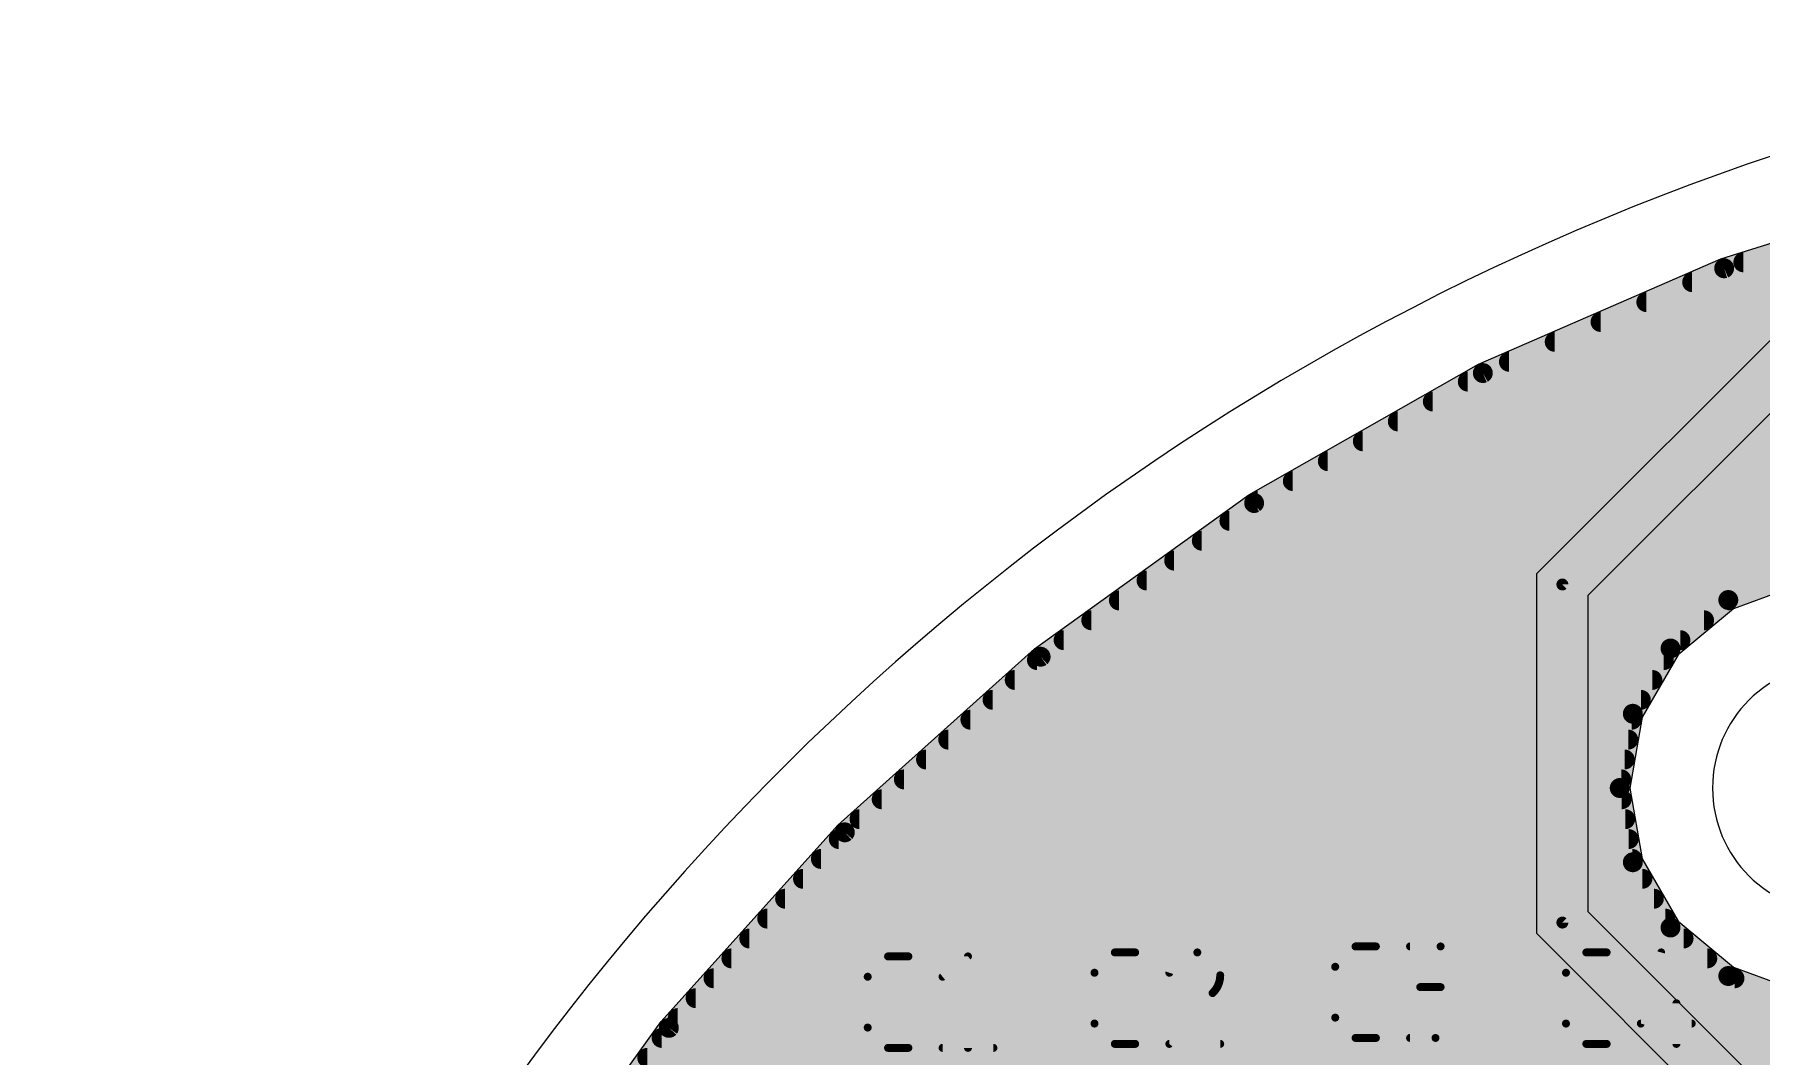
# Model space of a CAD drawing. Extents: x -1.28 to 1.28, y -1.28 to 1.27.
# Drawn here: x -1.28 to -0.412, y 0.761 to 1.275 of the extents above; entities that cross this region are included whole.
import ezdxf

# ---------------------------------------------------------------- set-up
doc = ezdxf.new("R2010")
doc.units = 0
for name, color, linetype in [('1', 12, 'CONTINUOUS'), ('16', 132, 'CONTINUOUS'), ('20', 31, 'CONTINUOUS'), ('25', 100, 'CONTINUOUS')]:
    doc.layers.add(name, color=color, linetype=linetype)

msp = doc.modelspace()

# ---------------------------------------------------------------- linework, layer by layer
at = {"layer": '1', "const_width": 0.01}
for points in [[(-0.430691, 1.156993), (-0.30446, 1.196409)], [(-0.42106, 1.16), (0.42106, 1.16)], [(-0.551983, 1.104306), (-0.430691, 1.156993)], [(-0.446789, 1.15), (0.446789, 1.15)], [(-0.46981, 1.14), (0.46981, 1.14)], [(-0.492831, 1.13), (0.492831, 1.13)], [(-0.515853, 1.12), (0.515853, 1.12)], [(-0.538874, 1.11), (0.538874, 1.11)], [(-0.666946, 1.038951), (-0.551983, 1.104306)], [(-0.559557, 1.1), (-0.219569, 1.1)], [(-0.577148, 1.09), (-0.236983, 1.09)], [(-0.594739, 1.08), (-0.245094, 1.08)], [(-0.612329, 1.07), (-0.249236, 1.07)], [(-0.62992, 1.06), (-0.25, 1.06)], [(-0.647511, 1.05), (-0.249236, 1.05)], [(-0.774263, 0.96168), (-0.666946, 1.038951)], [(-0.665102, 1.04), (-0.245094, 1.04)], [(-0.679378, 1.03), (-0.236983, 1.03)], [(-0.693267, 1.02), (-0.21957, 1.02)], [(-0.707155, 1.01), (0.707155, 1.01)], [(-0.392971, 1.003169), (-0.428595, 0.990203)], [(-0.721043, 1), (-0.401678, 1)], [(-0.734931, 0.99), (-0.428837, 0.99)], [(-0.428595, 0.990203), (-0.457636, 0.965835)], [(-0.428595, 0.990203), (-0.428595, 0.990203)], [(-0.748819, 0.98), (-0.440754, 0.98)], [(-0.762707, 0.97), (-0.452672, 0.97)], [(-0.872702, 0.873376), (-0.774263, 0.96168)], [(-0.776135, 0.96), (-0.461004, 0.96)], [(-0.457636, 0.965835), (-0.476591, 0.933004)], [(-0.457636, 0.965835), (-0.457636, 0.965835)], [(-0.457636, 0.965835), (-0.457636, 0.965835)], [(-0.787283, 0.95), (-0.466778, 0.95)], [(-0.798431, 0.94), (-0.472551, 0.94)], [(-0.476591, 0.933003), (-0.483174, 0.895669)], [(-0.476591, 0.933004), (-0.476591, 0.933003)], [(-0.809578, 0.93), (-0.47712, 0.93)], [(-0.820726, 0.92), (-0.478884, 0.92)], [(-0.831874, 0.91), (-0.480647, 0.91)], [(-0.843022, 0.9), (-0.48241, 0.9)], [(-0.85417, 0.89), (-0.482174, 0.89)], [(-0.483174, 0.895669), (-0.483174, 0.895669)], [(-0.483174, 0.895669), (-0.476591, 0.858335)], [(-0.961134, 0.775053), (-0.872702, 0.873376)], [(-0.865317, 0.88), (-0.480411, 0.88)], [(-0.875738, 0.87), (-0.478648, 0.87)], [(-0.884732, 0.86), (-0.476885, 0.86)], [(-0.476591, 0.858335), (-0.476591, 0.858335)], [(-0.476591, 0.858335), (-0.457636, 0.825504)], [(-0.893726, 0.85), (-0.471779, 0.85)], [(-0.90272, 0.84), (-0.466005, 0.84)], [(-0.911714, 0.83), (-0.460232, 0.83)], [(-0.920709, 0.82), (-0.451077, 0.82)], [(-0.457636, 0.825504), (-0.457636, 0.825504)], [(-0.457636, 0.825504), (-0.428595, 0.801135)], [(-0.929703, 0.81), (-0.439159, 0.81)], [(-0.938697, 0.8), (-0.425476, 0.8)], [(-0.428595, 0.801135), (-0.428595, 0.801135)], [(-0.428595, 0.801135), (-0.392971, 0.788169)], [(-0.947691, 0.79), (-0.398001, 0.79)], [(-0.956685, 0.78), (-0.247624, 0.78)], [(-1.038547, 0.667838), (-0.961134, 0.775053)], [(-0.964783, 0.77), (-0.2505, 0.77)], [(-0.972003, 0.76), (-0.2505, 0.76)]]:
    msp.add_lwpolyline(points, dxfattribs=at)
at = {"layer": '1', "const_width": 0.005}
for points in [[(-0.42106, 1.1625, 1), (-0.42106, 1.1575)], [(-0.446789, 1.1525, 1), (-0.446789, 1.1475)], [(-0.431436, 1.159379, 1), (-0.429946, 1.154606)], [(-0.429695, 1.1547, 1), (-0.431687, 1.159286)], [(-0.46981, 1.1425, 1), (-0.46981, 1.1375)], [(-0.492831, 1.1325, 1), (-0.492831, 1.1275)], [(-0.515853, 1.1225, 1), (-0.515853, 1.1175)], [(-0.538874, 1.1125, 1), (-0.538874, 1.1075)], [(-0.559557, 1.1025, 1), (-0.559557, 1.0975)], [(-0.552979, 1.106599, 1), (-0.550987, 1.102013)], [(-0.550748, 1.102132, 1), (-0.553219, 1.106479)], [(-0.577148, 1.0925, 1), (-0.577148, 1.0875)], [(-0.594739, 1.0825, 1), (-0.594739, 1.0775)], [(-0.612329, 1.0725, 1), (-0.612329, 1.0675)], [(-0.62992, 1.0625, 1), (-0.62992, 1.0575)], [(-0.647511, 1.0525, 1), (-0.647511, 1.0475)], [(-0.668182, 1.041125, 1), (-0.665711, 1.036778)], [(-0.665486, 1.036923, 1), (-0.668407, 1.04098)], [(-0.665102, 1.0425, 1), (-0.665102, 1.0375)], [(-0.679378, 1.0325, 1), (-0.679378, 1.0275)], [(-0.693267, 1.0225, 1), (-0.693267, 1.0175)], [(-0.707155, 1.0125, 1), (-0.707155, 1.0075)], [(-0.721043, 1.0025, 1), (-0.721043, 0.9975)], [(-0.734931, 0.9925, 1), (-0.734931, 0.9875)], [(-0.428595, 0.992703, 1), (-0.428595, 0.987703)], [(-0.42945, 0.992552, 1), (-0.42774, 0.987854)], [(-0.426988, 0.988288, 1), (-0.430202, 0.992118)], [(-0.428837, 0.9875, 1), (-0.428837, 0.9925)], [(-0.428595, 0.987703, 1), (-0.428595, 0.992703)], [(-0.748819, 0.9825, 1), (-0.748819, 0.9775)], [(-0.440754, 0.9775, 1), (-0.440754, 0.9825)], [(-0.762707, 0.9725, 1), (-0.762707, 0.9675)], [(-0.452672, 0.9675, 1), (-0.452672, 0.9725)], [(-0.776135, 0.9625, 1), (-0.776135, 0.9575)], [(-0.775724, 0.963708, 1), (-0.772802, 0.959651)], [(-0.772594, 0.959819, 1), (-0.775932, 0.96354)], [(-0.461004, 0.9575, 1), (-0.461004, 0.9625)], [(-0.457636, 0.968335, 1), (-0.457636, 0.963335)], [(-0.455136, 0.965835, 1), (-0.460136, 0.965835)], [(-0.459243, 0.96775, 1), (-0.456029, 0.96392)], [(-0.460136, 0.965835, 1), (-0.455136, 0.965835)], [(-0.455471, 0.964585, 1), (-0.459801, 0.967085)], [(-0.457636, 0.963335, 1), (-0.457636, 0.968335)], [(-0.787283, 0.9525, 1), (-0.787283, 0.9475)], [(-0.466778, 0.9475, 1), (-0.466778, 0.9525)], [(-0.798431, 0.9425, 1), (-0.798431, 0.9375)], [(-0.474091, 0.933004, 1), (-0.479091, 0.933004)], [(-0.474129, 0.932569, 1), (-0.479053, 0.933438)], [(-0.472551, 0.9375, 1), (-0.472551, 0.9425)], [(-0.809578, 0.9325, 1), (-0.809578, 0.9275)], [(-0.478756, 0.934254, 1), (-0.474426, 0.931754)], [(-0.479091, 0.933003, 1), (-0.474091, 0.933003)], [(-0.47712, 0.9275, 1), (-0.47712, 0.9325)], [(-0.820726, 0.9225, 1), (-0.820726, 0.9175)], [(-0.478884, 0.9175, 1), (-0.478884, 0.9225)], [(-0.831874, 0.9125, 1), (-0.831874, 0.9075)], [(-0.480647, 0.9075, 1), (-0.480647, 0.9125)], [(-0.843022, 0.9025, 1), (-0.843022, 0.8975)], [(-0.48241, 0.8975, 1), (-0.48241, 0.9025)], [(-0.85417, 0.8925, 1), (-0.85417, 0.8875)], [(-0.480674, 0.895669, 1), (-0.485674, 0.895669)], [(-0.480712, 0.896103, 1), (-0.485636, 0.895235)], [(-0.485636, 0.896103, 1), (-0.480712, 0.895235)], [(-0.485674, 0.895669, 1), (-0.480674, 0.895669)], [(-0.482174, 0.8875, 1), (-0.482174, 0.8925)], [(-0.874371, 0.875237, 1), (-0.871032, 0.871515)], [(-0.870843, 0.871704, 1), (-0.874561, 0.875048)], [(-0.865317, 0.8825, 1), (-0.865317, 0.8775)], [(-0.480411, 0.8775, 1), (-0.480411, 0.8825)], [(-0.875738, 0.8725, 1), (-0.875738, 0.8675)], [(-0.478648, 0.8675, 1), (-0.478648, 0.8725)], [(-0.884732, 0.8625, 1), (-0.884732, 0.8575)], [(-0.474091, 0.858335, 1), (-0.479091, 0.858335)], [(-0.474426, 0.859585, 1), (-0.478756, 0.857085)], [(-0.479091, 0.858335, 1), (-0.474091, 0.858335)], [(-0.479053, 0.857901, 1), (-0.474129, 0.858769)], [(-0.476885, 0.8575, 1), (-0.476885, 0.8625)], [(-0.893726, 0.8525, 1), (-0.893726, 0.8475)], [(-0.471779, 0.8475, 1), (-0.471779, 0.8525)], [(-0.90272, 0.8425, 1), (-0.90272, 0.8375)], [(-0.466005, 0.8375, 1), (-0.466005, 0.8425)], [(-0.911714, 0.8325, 1), (-0.911714, 0.8275)], [(-0.460232, 0.8275, 1), (-0.460232, 0.8325)], [(-0.920709, 0.8225, 1), (-0.920709, 0.8175)], [(-0.455136, 0.825504, 1), (-0.460136, 0.825504)], [(-0.456029, 0.827419, 1), (-0.459243, 0.823588)], [(-0.460136, 0.825504, 1), (-0.455136, 0.825504)], [(-0.459801, 0.824254, 1), (-0.455471, 0.826754)], [(-0.451077, 0.8175, 1), (-0.451077, 0.8225)], [(-0.929703, 0.8125, 1), (-0.929703, 0.8075)], [(-0.439159, 0.8075, 1), (-0.439159, 0.8125)], [(-0.938697, 0.8025, 1), (-0.938697, 0.7975)], [(-0.42774, 0.803485, 1), (-0.42945, 0.798786)], [(-0.428595, 0.803635, 1), (-0.428595, 0.798635)], [(-0.430202, 0.79922, 1), (-0.426988, 0.80305)], [(-0.428595, 0.798635, 1), (-0.428595, 0.803635)], [(-0.425476, 0.7975, 1), (-0.425476, 0.8025)], [(-0.947691, 0.7925, 1), (-0.947691, 0.7875)], [(-0.956685, 0.7825, 1), (-0.956685, 0.7775)], [(-0.964783, 0.7725, 1), (-0.964783, 0.7675)], [(-0.962993, 0.776725, 1), (-0.959276, 0.773381)], [(-0.959108, 0.773589, 1), (-0.963161, 0.776516)], [(-0.972003, 0.7625, 1), (-0.972003, 0.7575)]]:
    msp.add_lwpolyline(points, format="xyb", dxfattribs=at)
at = {"layer": '16'}
for p, q in [((-0.432434, 1.161678), (-0.305693, 1.201254)), ((-0.554217, 1.108778), (-0.432434, 1.161678)), ((-0.380001, 1.148385), (-0.525001, 1.003385)), ((-0.498999, 0.992615), (-0.361615, 1.129999)), ((-0.669646, 1.043159), (-0.554217, 1.108778)), ((-0.777397, 0.965574), (-0.669646, 1.043159)), ((-0.525001, 1.003385), (-0.525001, 0.822615)), ((-0.498999, 0.833385), (-0.498999, 0.992615)), ((-0.392089, 0.99817), (-0.426057, 0.985807)), ((-0.426057, 0.985807), (-0.453747, 0.962572)), ((-0.426057, 0.985807), (-0.426057, 0.985807)), ((-0.876234, 0.876913), (-0.777397, 0.965574)), ((-0.453747, 0.962572), (-0.471821, 0.931267)), ((-0.453747, 0.962572), (-0.453747, 0.962572)), ((-0.453747, 0.962572), (-0.453747, 0.962572)), ((-0.471821, 0.931267), (-0.478098, 0.895669)), ((-0.471821, 0.931267), (-0.471821, 0.931267)), ((-0.478098, 0.895669), (-0.478098, 0.895669)), ((-0.478098, 0.895669), (-0.471821, 0.860071)), ((-0.965025, 0.778192), (-0.876234, 0.876913)), ((-0.471821, 0.860071), (-0.471821, 0.860071)), ((-0.471821, 0.860071), (-0.453747, 0.828767)), ((-0.393615, 0.728001), (-0.498999, 0.833385)), ((-0.453747, 0.828767), (-0.453747, 0.828767)), ((-0.453747, 0.828767), (-0.426057, 0.805532)), ((-0.525001, 0.822615), (-0.517385, 0.814999)), ((-0.517385, 0.814999), (-0.404385, 0.701999)), ((-0.426057, 0.805532), (-0.426057, 0.805532)), ((-0.426057, 0.805532), (-0.392089, 0.793169)), ((-1.042751, 0.670543), (-0.965025, 0.778192))]:
    msp.add_line(p, q, dxfattribs=at)
at = {"layer": '16', "const_width": 0.006}
for points in [[(-0.367, 1.143), (-0.512, 0.998)], [(-0.512, 0.998), (-0.512, 0.828)], [(-0.512, 0.828), (-0.399, 0.715)]]:
    msp.add_lwpolyline(points, dxfattribs=at)
at = {"layer": '16', "const_width": 0.003}
for points in [[(-0.5105, 0.998, 1), (-0.5135, 0.998)], [(-0.513061, 0.999061, 1), (-0.510939, 0.996939)], [(-0.510939, 0.829061, 1), (-0.513061, 0.826939)], [(-0.5135, 0.828, 1), (-0.5105, 0.828)]]:
    msp.add_lwpolyline(points, format="xyb", dxfattribs=at)
at = {"layer": '20'}
for centre, radius, start, end in [((0, -0.000471), 1.279996, 95.065, 84.935), ((-0.374016, 0.895669), 0.0625, 90, 270)]:
    msp.add_arc(centre, radius, start, end, dxfattribs=at)
at = {"layer": '25'}
for points, const_width in [([(-0.615964, 0.816, 0.414214), (-0.626186, 0.805778)], 0.004), ([(-0.615964, 0.817, 1), (-0.615964, 0.815)], 0.002), ([(-0.615964, 0.815, 1), (-0.615964, 0.817)], 0.002), ([(-0.605742, 0.815, 1), (-0.605742, 0.817)], 0.002), ([(-0.588555, 0.817, 1), (-0.588555, 0.815)], 0.002), ([(-0.573222, 0.795555, 1), (-0.573222, 0.816)], 0.004), ([(-0.573222, 0.817, 1), (-0.573222, 0.815)], 0.002), ([(-0.573222, 0.815, 1), (-0.573222, 0.817)], 0.002), ([(-0.850964, 0.811, 0.414214), (-0.861186, 0.800778)], 0.004), ([(-0.850964, 0.812, 1), (-0.850964, 0.81)], 0.002), ([(-0.850964, 0.81, 1), (-0.850964, 0.812)], 0.002), ([(-0.840742, 0.81, 1), (-0.840742, 0.812)], 0.002), ([(-0.809778, 0.811, 1), (-0.811778, 0.811)], 0.002), ([(-0.810153, 0.810219, 1), (-0.811403, 0.811781)], 0.002), ([(-0.736964, 0.813, 0.414214), (-0.747186, 0.802778)], 0.004), ([(-0.736964, 0.814, 1), (-0.736964, 0.812)], 0.002), ([(-0.736964, 0.812, 1), (-0.736964, 0.814)], 0.002), ([(-0.726742, 0.812, 1), (-0.726742, 0.814)], 0.002), ([(-0.6955, 0.813, 0.325189), (-0.709555, 0.802778)], 0.004), ([(-0.684, 0.8015, 0.414214), (-0.6955, 0.813)], 0.004), ([(-0.6955, 0.814, 1), (-0.6955, 0.812)], 0.002), ([(-0.6955, 0.812, 1), (-0.6955, 0.814)], 0.002), ([(-0.625186, 0.805778, 1), (-0.627186, 0.805778)], 0.002), ([(-0.499964, 0.813, 0.414214), (-0.510186, 0.802778)], 0.004), ([(-0.499964, 0.814, 1), (-0.499964, 0.812)], 0.002), ([(-0.499964, 0.812, 1), (-0.499964, 0.814)], 0.002), ([(-0.489742, 0.812, 1), (-0.489742, 0.814)], 0.002), ([(-0.461372, 0.812725, 1), (-0.463295, 0.813275)], 0.002), ([(-0.860186, 0.800778, 1), (-0.862186, 0.800778)], 0.002), ([(-0.862186, 0.800778, 1), (-0.860186, 0.800778)], 0.002), ([(-0.82418, 0.801559, 1), (-0.822931, 0.799997)], 0.002), ([(-0.746186, 0.802778, 1), (-0.748186, 0.802778)], 0.002), ([(-0.748186, 0.802778, 1), (-0.746186, 0.802778)], 0.002), ([(-0.710507, 0.803086, 1), (-0.708604, 0.80247)], 0.002), ([(-0.687833, 0.792555, 0.205252), (-0.684, 0.8015)], 0.004), ([(-0.683, 0.8015, 1), (-0.685, 0.8015)], 0.002), ([(-0.685, 0.8015, 1), (-0.683, 0.8015)], 0.002), ([(-0.627186, 0.805778, 1), (-0.625186, 0.805778)], 0.002), ([(-0.509186, 0.802778, 1), (-0.511186, 0.802778)], 0.002), ([(-0.511186, 0.802778, 1), (-0.509186, 0.802778)], 0.002), ([(-0.688523, 0.79328, 1), (-0.687144, 0.791831)], 0.002), ([(-0.687071, 0.791908, 1), (-0.688595, 0.793203)], 0.002), ([(-0.583444, 0.796555, 1), (-0.583444, 0.794555)], 0.002), ([(-0.575778, 0.77, 1), (-0.575778, 0.795555)], 0.004), ([(-0.575778, 0.796555, 1), (-0.575778, 0.794555)], 0.002), ([(-0.573222, 0.796555, 1), (-0.573222, 0.794555)], 0.002), ([(-0.573222, 0.794555, 1), (-0.573222, 0.796555)], 0.002), ([(-0.626186, 0.780222, 0.414214), (-0.615964, 0.77)], 0.004), ([(-0.625186, 0.780222, 1), (-0.627186, 0.780222)], 0.002), ([(-0.453667, 0.787444, 1), (-0.455667, 0.787444)], 0.002), ([(-0.861186, 0.775222, 0.414214), (-0.850964, 0.765)], 0.004), ([(-0.860186, 0.775222, 1), (-0.862186, 0.775222)], 0.002), ([(-0.862186, 0.775222, 1), (-0.860186, 0.775222)], 0.002), ([(-0.747186, 0.777222, 0.414214), (-0.736964, 0.767)], 0.004), ([(-0.746186, 0.777222, 1), (-0.748186, 0.777222)], 0.002), ([(-0.748186, 0.777222, 1), (-0.746186, 0.777222)], 0.002), ([(-0.627186, 0.780222, 1), (-0.625186, 0.780222)], 0.002), ([(-0.510186, 0.777222, 0.414214), (-0.499964, 0.767)], 0.004), ([(-0.509186, 0.777222, 1), (-0.511186, 0.777222)], 0.002), ([(-0.511186, 0.777222, 1), (-0.509186, 0.777222)], 0.002), ([(-0.473517, 0.777497, 1), (-0.471594, 0.776947)], 0.002), ([(-0.472555, 0.778222, 1), (-0.472555, 0.776222)], 0.002), ([(-0.447, 0.776222, 1), (-0.447, 0.778222)], 0.002), ([(-0.850964, 0.766, 1), (-0.850964, 0.764)], 0.002), ([(-0.850964, 0.764, 1), (-0.850964, 0.766)], 0.002), ([(-0.840742, 0.764, 1), (-0.840742, 0.766)], 0.002), ([(-0.823555, 0.766, 1), (-0.823555, 0.764)], 0.002), ([(-0.811778, 0.765, 1), (-0.809778, 0.765)], 0.002), ([(-0.798, 0.764, 1), (-0.798, 0.766)], 0.002), ([(-0.736964, 0.768, 1), (-0.736964, 0.766)], 0.002), ([(-0.736964, 0.766, 1), (-0.736964, 0.768)], 0.002), ([(-0.726742, 0.766, 1), (-0.726742, 0.768)], 0.002), ([(-0.709555, 0.768, 1), (-0.709555, 0.766)], 0.002), ([(-0.710317, 0.767648, 1), (-0.708794, 0.766352)], 0.002), ([(-0.684, 0.766, 1), (-0.684, 0.768)], 0.002), ([(-0.615964, 0.771, 1), (-0.615964, 0.769)], 0.002), ([(-0.615964, 0.769, 1), (-0.615964, 0.771)], 0.002), ([(-0.605742, 0.769, 1), (-0.605742, 0.771)], 0.002), ([(-0.588555, 0.771, 1), (-0.588555, 0.769)], 0.002), ([(-0.575778, 0.771, 1), (-0.575778, 0.769)], 0.002), ([(-0.575778, 0.769, 1), (-0.575778, 0.771)], 0.002), ([(-0.499964, 0.768, 1), (-0.499964, 0.766)], 0.002), ([(-0.499964, 0.766, 1), (-0.499964, 0.768)], 0.002), ([(-0.489742, 0.766, 1), (-0.489742, 0.768)], 0.002), ([(-0.455667, 0.767, 1), (-0.453667, 0.767)], 0.002)]:
    msp.add_lwpolyline(points, format="xyb", dxfattribs=dict(at, const_width=const_width))
at = {"layer": '25', "const_width": 0.004}
for points in [[(-0.615964, 0.816), (-0.605742, 0.816)], [(-0.588555, 0.816), (-0.573222, 0.816)], [(-0.850964, 0.811), (-0.840742, 0.811)], [(-0.823555, 0.800778), (-0.810778, 0.811)], [(-0.810778, 0.811), (-0.810778, 0.765)], [(-0.736964, 0.813), (-0.726742, 0.813)], [(-0.626186, 0.780222), (-0.626186, 0.805778)], [(-0.499964, 0.813), (-0.489742, 0.813)], [(-0.462333, 0.813), (-0.472555, 0.777222)], [(-0.861186, 0.775222), (-0.861186, 0.800778)], [(-0.747186, 0.777222), (-0.747186, 0.802778)], [(-0.510186, 0.777222), (-0.510186, 0.802778)], [(-0.687833, 0.792555), (-0.709555, 0.767)], [(-0.573222, 0.795555), (-0.583444, 0.795555)], [(-0.454667, 0.787444), (-0.454667, 0.767)], [(-0.472555, 0.777222), (-0.447, 0.777222)], [(-0.840742, 0.765), (-0.850964, 0.765)], [(-0.823555, 0.765), (-0.798, 0.765)], [(-0.726742, 0.767), (-0.736964, 0.767)], [(-0.709555, 0.767), (-0.684, 0.767)], [(-0.605742, 0.77), (-0.615964, 0.77)], [(-0.588555, 0.77), (-0.575778, 0.77)], [(-0.489742, 0.767), (-0.499964, 0.767)]]:
    msp.add_lwpolyline(points, dxfattribs=at)

doc.saveas('drawing.dxf')
